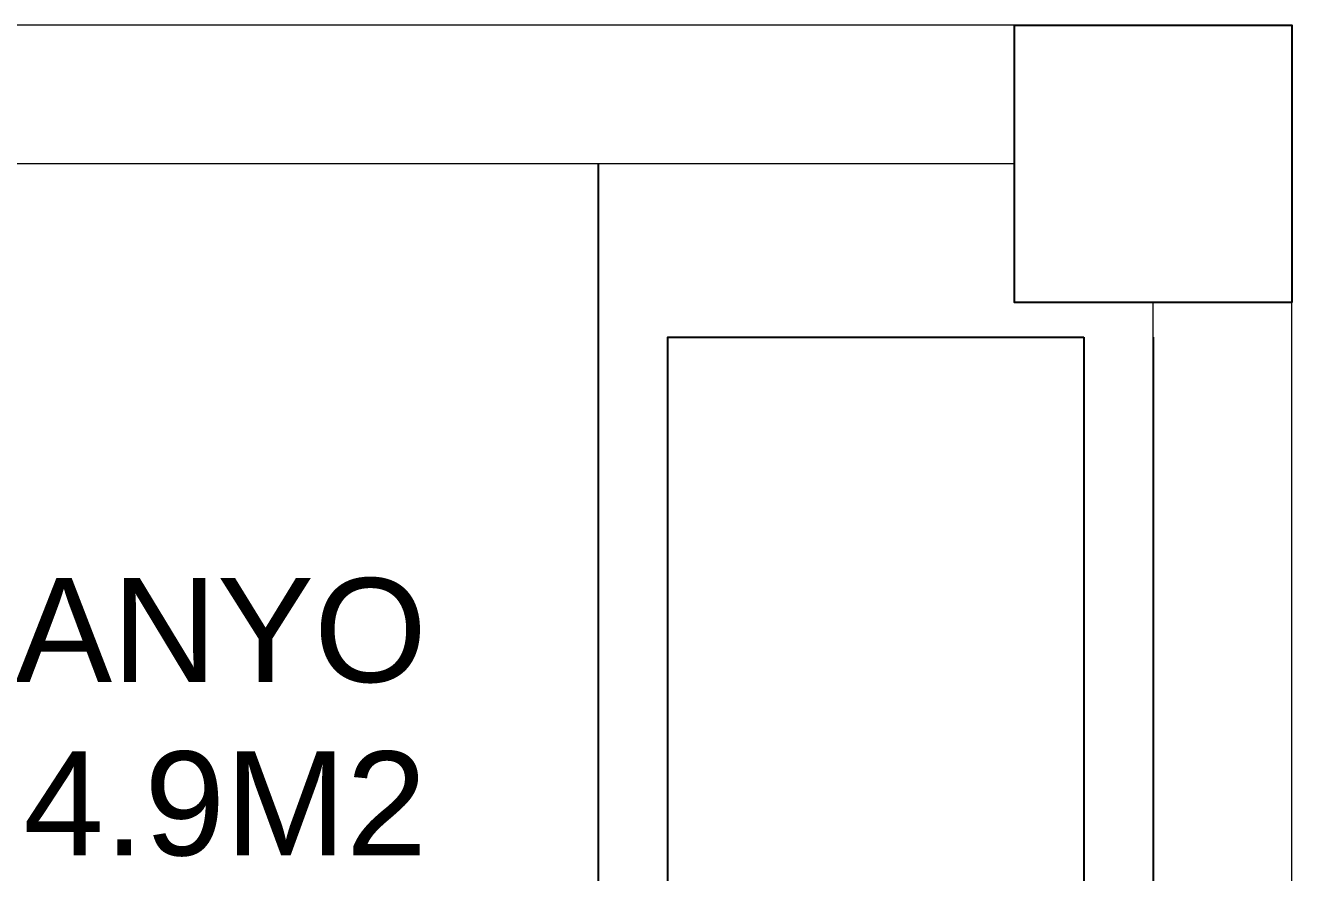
# Model space of a CAD drawing. Header units: millimetres. Extents: x 699029 to 727993, y 4486031 to 4516039.
# Drawn here: x 724733.1 to 724915.8, y 4488943.3 to 4489065.6 of the extents above; entities that cross this region are included whole.
import ezdxf

# ---------------------------------------------------------------- set-up
doc = ezdxf.new("R2010")
doc.units = ezdxf.units.MM
doc.layers.add('A-BA', color=1, linetype='Continuous')
doc.layers.add('Deko_Zemin Seramik5', color=155, linetype='Continuous')
doc.layers.add('DBM_w_sld', color=111, linetype='Continuous', lineweight=20)
doc.styles.get("Standard").update_dxf_attribs({"font": 'arial.ttf'})

msp = doc.modelspace()

# ---------------------------------------------------------------- linework, layer by layer
at = {"layer": 'A-BA', "ltscale": 10}
msp.add_lwpolyline([(724915.8, 4489025.6), (724875.8, 4489025.6), (724875.8, 4489065.6), (724915.8, 4489065.6)], close=True, dxfattribs=at)
at = {"layer": 'DBM_w_sld'}
for points in [[(724875.8, 4488015.6), (724915.8, 4488015.6), (724915.8, 4489065.6), (724197.21, 4489065.6)], [(724875.8, 4489045.6), (724197.21, 4489045.6)], [(724895.8, 4488619.86), (724895.8, 4489025.6)]]:
    msp.add_lwpolyline(points, dxfattribs=at)
at = {"layer": 'Deko_Zemin Seramik5'}
msp.add_lwpolyline([(724895.8, 4489020.6), (724895.8, 4488863.21), (724815.8, 4488863.21), (724815.8, 4489045.6)], dxfattribs=at)
msp.add_lwpolyline([(724885.8, 4489020.6), (724885.8, 4488875.18, -0.414145), (724883.8, 4488873.18), (724827.8, 4488873.17, -0.414282), (724825.8, 4488875.17), (724825.8, 4489020.6)], format="xyb", close=True, dxfattribs=at)

# ---------------------------------------------------------------- texts
at = {"color": 5, "lineweight": 53, "insert": (724791.06, 4488985.84), "char_height": 15, "attachment_point": 3}
msp.add_mtext_dynamic_manual_height_columns('{\\C7;BANYO \\P4.9M2}', width=2900.1629, gutter_width=75, heights=[-40.58], dxfattribs=at)

doc.saveas('drawing.dxf')
